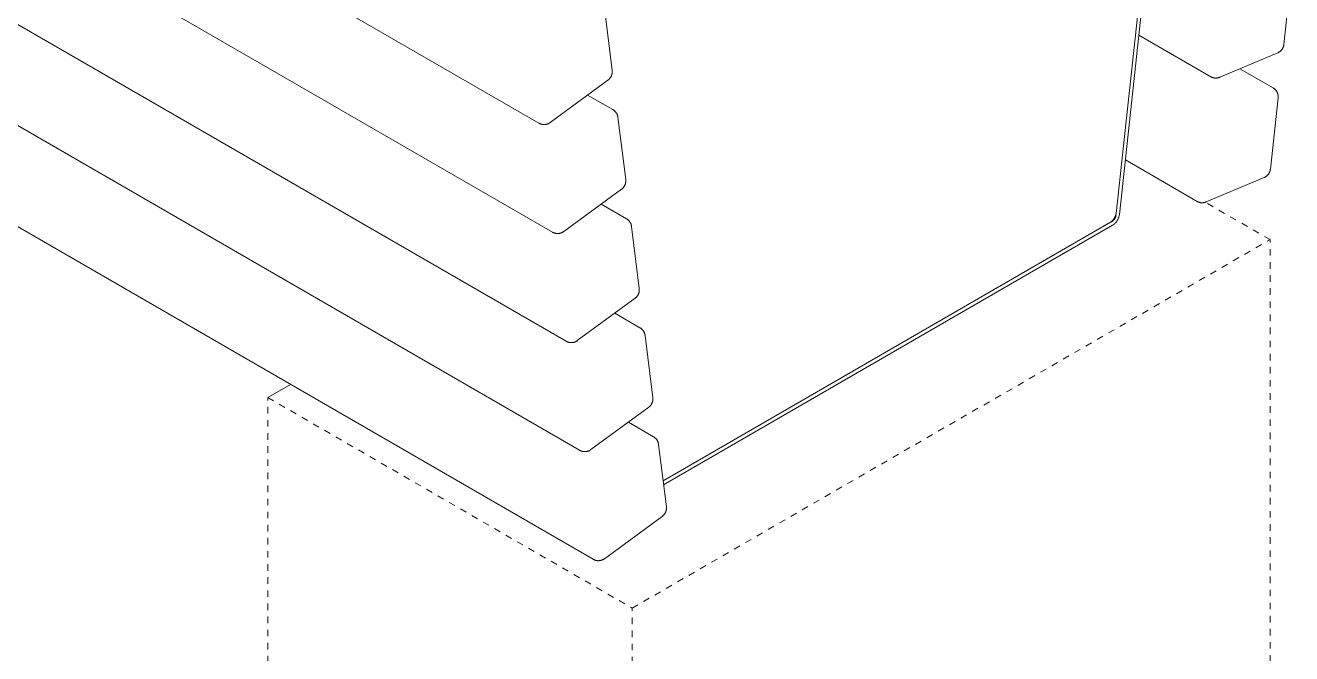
# Model space of a CAD drawing. Header units: inches. Extents: x -5 to 144, y -3 to 70.
# Drawn here: x 123.59 to 142.94, y 32.21 to 41.8 of the extents above; entities that cross this region are included whole.
import ezdxf

# ---------------------------------------------------------------- set-up
doc = ezdxf.new("R2010")
doc.units = ezdxf.units.IN
doc.linetypes.add('HIDDEN', pattern=[1.905, 1.27, -0.635])
doc.layers.add('ZANO_R', color=7, linetype='Continuous', lineweight=0)
doc.layers.add('ZANO_R_przerywana', color=250, linetype='HIDDEN', lineweight=0)

msp = doc.modelspace()

# ---------------------------------------------------------------- linework, layer by layer
at = {"layer": 'ZANO_R'}
for p, q in [((131.43814, 40.30412), (103.82198, 56.24832)), ((131.6454, 38.63961), (104.02925, 54.58381)), ((131.85266, 36.97511), (104.23651, 52.9193)), ((140.25453, 38.92364), (141.64271, 51.67487)), ((141.69891, 51.70732), (140.30585, 38.91127)), ((132.05993, 35.3106), (104.44377, 51.25479)), ((132.26719, 33.64609), (104.65104, 49.59029)), ((142.93712, 42.59357), (142.81869, 41.50566)), ((132.43765, 42.05763), (132.55609, 41.10648)), ((141.70046, 41.01332), (140.60363, 41.64657)), ((142.76041, 41.39966), (142.75614, 41.39636)), ((142.76457, 41.4031), (142.76041, 41.39966)), ((142.76861, 41.40668), (142.76457, 41.4031)), ((142.77252, 41.4104), (142.76861, 41.40668)), ((142.77631, 41.41425), (142.77252, 41.4104)), ((142.77996, 41.41822), (142.77631, 41.41425)), ((142.78347, 41.42232), (142.77996, 41.41822)), ((142.78684, 41.42654), (142.78347, 41.42232)), ((142.79006, 41.43087), (142.78684, 41.42654)), ((142.79313, 41.43531), (142.79006, 41.43087)), ((142.79605, 41.43985), (142.79313, 41.43531)), ((142.79881, 41.44449), (142.79605, 41.43985)), ((142.80141, 41.44922), (142.79881, 41.44449)), ((142.80385, 41.45403), (142.80141, 41.44922)), ((142.80612, 41.45893), (142.80385, 41.45403)), ((142.80822, 41.4639), (142.80612, 41.45893)), ((142.81015, 41.46895), (142.80822, 41.4639)), ((142.81191, 41.47405), (142.81015, 41.46895)), ((142.81349, 41.47921), (142.81191, 41.47405)), ((142.81489, 41.48442), (142.81349, 41.47921)), ((142.81611, 41.48968), (142.81489, 41.48442)), ((142.81715, 41.49498), (142.81611, 41.48968)), ((142.81801, 41.50031), (142.81715, 41.49498)), ((142.81869, 41.50566), (142.81801, 41.50031)), ((142.72342, 41.37764), (141.84048, 41.00464)), ((142.72835, 41.37983), (142.72342, 41.37764)), ((142.73321, 41.38218), (142.72835, 41.37983)), ((142.73799, 41.3847), (142.73321, 41.38218)), ((142.74267, 41.38738), (142.73799, 41.3847)), ((142.74726, 41.39022), (142.74267, 41.38738)), ((142.75175, 41.39321), (142.74726, 41.39022)), ((142.75614, 41.39636), (142.75175, 41.39321)), ((132.53853, 41.01248), (132.53589, 41.00777)), ((132.541, 41.01727), (132.53853, 41.01248)), ((132.54331, 41.02215), (132.541, 41.01727)), ((132.54545, 41.02711), (132.54331, 41.02215)), ((132.54742, 41.03214), (132.54545, 41.02711)), ((132.54921, 41.03723), (132.54742, 41.03214)), ((132.55083, 41.04238), (132.54921, 41.03723)), ((132.55227, 41.04758), (132.55083, 41.04238)), ((132.55354, 41.05283), (132.55227, 41.04758)), ((132.55462, 41.05812), (132.55354, 41.05283)), ((132.55552, 41.06344), (132.55462, 41.05812)), ((132.55623, 41.06879), (132.55552, 41.06344)), ((132.55609, 41.10648), (132.55666, 41.10112)), ((132.55677, 41.07416), (132.55623, 41.06879)), ((132.55666, 41.10112), (132.55705, 41.09573)), ((132.55712, 41.07955), (132.55677, 41.07416)), ((132.55705, 41.09573), (132.55726, 41.09034)), ((132.55728, 41.08494), (132.55712, 41.07955)), ((132.55726, 41.09034), (132.55728, 41.08494)), ((141.70517, 41.01071), (141.70046, 41.01332)), ((142.14762, 41.13439), (142.65205, 40.84316)), ((132.49285, 40.95997), (131.60992, 40.31345)), ((132.49715, 40.96323), (132.49285, 40.95997)), ((132.50134, 40.96664), (132.49715, 40.96323)), ((132.5054, 40.97019), (132.50134, 40.96664)), ((132.50935, 40.97388), (132.5054, 40.97019)), ((132.51316, 40.9777), (132.50935, 40.97388)), ((132.51684, 40.98165), (132.51316, 40.9777)), ((132.52038, 40.98572), (132.51684, 40.98165)), ((132.52378, 40.98991), (132.52038, 40.98572)), ((132.52704, 40.99422), (132.52378, 40.98991)), ((132.53014, 40.99863), (132.52704, 40.99422)), ((132.5331, 41.00315), (132.53014, 40.99863)), ((132.53589, 41.00777), (132.5331, 41.00315)), ((141.70996, 41.00826), (141.70517, 41.01071)), ((141.71484, 41.00597), (141.70996, 41.00826)), ((141.71979, 41.00386), (141.71484, 41.00597)), ((141.72481, 41.00191), (141.71979, 41.00386)), ((141.7299, 41.00014), (141.72481, 41.00191)), ((141.73504, 40.99854), (141.7299, 41.00014)), ((141.74023, 40.99712), (141.73504, 40.99854)), ((141.74547, 40.99588), (141.74023, 40.99712)), ((141.75075, 40.99481), (141.74547, 40.99588)), ((141.75606, 40.99393), (141.75075, 40.99481)), ((141.7614, 40.99323), (141.75606, 40.99393)), ((141.76676, 40.99271), (141.7614, 40.99323)), ((141.77214, 40.99238), (141.76676, 40.99271)), ((141.77752, 40.99223), (141.77214, 40.99238)), ((141.78291, 40.99227), (141.77752, 40.99223)), ((141.78829, 40.99248), (141.78291, 40.99227)), ((141.79366, 40.99289), (141.78829, 40.99248)), ((141.79901, 40.99347), (141.79366, 40.99289)), ((141.80434, 40.99424), (141.79901, 40.99347)), ((141.80964, 40.99519), (141.80434, 40.99424)), ((141.8149, 40.99632), (141.80964, 40.99519)), ((141.82013, 40.99763), (141.8149, 40.99632)), ((141.8253, 40.99912), (141.82013, 40.99763)), ((141.83042, 41.00079), (141.8253, 40.99912)), ((141.83549, 41.00263), (141.83042, 41.00079)), ((141.84048, 41.00464), (141.83549, 41.00263)), ((142.65205, 40.84316), (142.65663, 40.84041)), ((142.65663, 40.84041), (142.66113, 40.8375)), ((142.66113, 40.8375), (142.66552, 40.83444)), ((142.66552, 40.83444), (142.6698, 40.83123)), ((142.6698, 40.83123), (142.67398, 40.82788)), ((142.67398, 40.82788), (142.67803, 40.82439)), ((142.67803, 40.82439), (142.68197, 40.82076)), ((142.68197, 40.82076), (142.68578, 40.817)), ((132.18215, 40.73246), (132.56738, 40.51005)), ((142.72986, 40.68973), (142.61142, 39.60183)), ((142.68578, 40.817), (142.68946, 40.81312)), ((142.68946, 40.81312), (142.69301, 40.80911)), ((142.69301, 40.80911), (142.69642, 40.80498)), ((142.69642, 40.80498), (142.69968, 40.80074)), ((142.69968, 40.80074), (142.7028, 40.79639)), ((142.7028, 40.79639), (142.70577, 40.79194)), ((142.70577, 40.79194), (142.70859, 40.78739)), ((142.70859, 40.78739), (142.71125, 40.78274)), ((142.71125, 40.78274), (142.71375, 40.77801)), ((142.71375, 40.77801), (142.71609, 40.7732)), ((142.71609, 40.7732), (142.71827, 40.76831)), ((142.71827, 40.76831), (142.72028, 40.76335)), ((142.72028, 40.76335), (142.72211, 40.75832)), ((142.72211, 40.75832), (142.72378, 40.75323)), ((142.72378, 40.75323), (142.72527, 40.74809)), ((142.72527, 40.74809), (142.72659, 40.7429)), ((142.72659, 40.7429), (142.72773, 40.73767)), ((142.72773, 40.73767), (142.72869, 40.73241)), ((142.72869, 40.73241), (142.72947, 40.72711)), ((142.72947, 40.72711), (142.73007, 40.72179)), ((142.73035, 40.69506), (142.72986, 40.68973)), ((142.73007, 40.72179), (142.73049, 40.71646)), ((142.73066, 40.70041), (142.73035, 40.69506)), ((142.73049, 40.71646), (142.73073, 40.71111)), ((142.73078, 40.70576), (142.73066, 40.70041)), ((142.73073, 40.71111), (142.73078, 40.70576)), ((132.56738, 40.51005), (132.572, 40.50728)), ((132.572, 40.50728), (132.57652, 40.50435)), ((132.57652, 40.50435), (132.58093, 40.50127)), ((132.58093, 40.50127), (132.58524, 40.49804)), ((132.58524, 40.49804), (132.58944, 40.49466)), ((132.58944, 40.49466), (132.59352, 40.49114)), ((132.59352, 40.49114), (132.59747, 40.48749)), ((132.59747, 40.48749), (132.6013, 40.4837)), ((132.6013, 40.4837), (132.605, 40.47979)), ((132.605, 40.47979), (132.60856, 40.47575)), ((132.60856, 40.47575), (132.61198, 40.47159)), ((132.61198, 40.47159), (132.61525, 40.46731)), ((132.61525, 40.46731), (132.61838, 40.46293)), ((132.61838, 40.46293), (132.62136, 40.45844)), ((132.62136, 40.45844), (132.62418, 40.45385)), ((132.62418, 40.45385), (132.62684, 40.44917)), ((132.62684, 40.44917), (132.62934, 40.4444)), ((132.62934, 40.4444), (132.63168, 40.43955)), ((132.63168, 40.43955), (132.63385, 40.43462)), ((132.63385, 40.43462), (132.63584, 40.42962)), ((131.44282, 40.30153), (131.43814, 40.30412)), ((131.44758, 40.29909), (131.44282, 40.30153)), ((131.45243, 40.29682), (131.44758, 40.29909)), ((131.45735, 40.29471), (131.45243, 40.29682)), ((131.46234, 40.29277), (131.45735, 40.29471)), ((131.46739, 40.291), (131.46234, 40.29277)), ((131.4725, 40.28941), (131.46739, 40.291)), ((131.47766, 40.28799), (131.4725, 40.28941)), ((131.48287, 40.28674), (131.47766, 40.28799)), ((131.48811, 40.28567), (131.48287, 40.28674)), ((131.49339, 40.28479), (131.48811, 40.28567)), ((131.49869, 40.28408), (131.49339, 40.28479)), ((131.50402, 40.28355), (131.49869, 40.28408)), ((131.50936, 40.2832), (131.50402, 40.28355)), ((131.51471, 40.28304), (131.50936, 40.2832)), ((131.52006, 40.28306), (131.51471, 40.28304)), ((131.52541, 40.28326), (131.52006, 40.28306)), ((131.53075, 40.28364), (131.52541, 40.28326)), ((131.53607, 40.2842), (131.53075, 40.28364)), ((131.54137, 40.28494), (131.53607, 40.2842)), ((131.54665, 40.28586), (131.54137, 40.28494)), ((131.55188, 40.28696), (131.54665, 40.28586)), ((131.55708, 40.28824), (131.55188, 40.28696)), ((131.56223, 40.2897), (131.55708, 40.28824)), ((131.56733, 40.29132), (131.56223, 40.2897)), ((131.57237, 40.29313), (131.56733, 40.29132)), ((131.57735, 40.2951), (131.57237, 40.29313)), ((131.58226, 40.29724), (131.57735, 40.2951)), ((131.58709, 40.29954), (131.58226, 40.29724)), ((131.59184, 40.30201), (131.58709, 40.29954)), ((131.5965, 40.30463), (131.59184, 40.30201)), ((131.60107, 40.30742), (131.5965, 40.30463)), ((131.60554, 40.31036), (131.60107, 40.30742)), ((131.60992, 40.31345), (131.60554, 40.31036)), ((132.63584, 40.42962), (132.63767, 40.42456)), ((132.63767, 40.42456), (132.63932, 40.41943)), ((132.63932, 40.41943), (132.6408, 40.41425)), ((132.6408, 40.41425), (132.6421, 40.40903)), ((132.6421, 40.40903), (132.64322, 40.40376)), ((132.64322, 40.40376), (132.64416, 40.39846)), ((132.64416, 40.39846), (132.64491, 40.39312)), ((132.64491, 40.39312), (132.76335, 39.44198)), ((141.49319, 39.10949), (140.39637, 39.74274)), ((142.51615, 39.47381), (141.63322, 39.1008)), ((142.52109, 39.47599), (142.51615, 39.47381)), ((142.52595, 39.47835), (142.52109, 39.47599)), ((142.53072, 39.48086), (142.52595, 39.47835)), ((142.53541, 39.48354), (142.53072, 39.48086)), ((142.54, 39.48638), (142.53541, 39.48354)), ((142.54449, 39.48938), (142.54, 39.48638)), ((142.54887, 39.49253), (142.54449, 39.48938)), ((142.55315, 39.49582), (142.54887, 39.49253)), ((142.55731, 39.49926), (142.55315, 39.49582)), ((142.56135, 39.50284), (142.55731, 39.49926)), ((142.56526, 39.50656), (142.56135, 39.50284)), ((142.56905, 39.51041), (142.56526, 39.50656)), ((142.5727, 39.51439), (142.56905, 39.51041)), ((142.57621, 39.51849), (142.5727, 39.51439)), ((142.57958, 39.52271), (142.57621, 39.51849)), ((142.5828, 39.52704), (142.57958, 39.52271)), ((142.58587, 39.53147), (142.5828, 39.52704)), ((142.58879, 39.53602), (142.58587, 39.53147)), ((142.59155, 39.54065), (142.58879, 39.53602)), ((142.59415, 39.54538), (142.59155, 39.54065)), ((142.59659, 39.5502), (142.59415, 39.54538)), ((142.59886, 39.5551), (142.59659, 39.5502)), ((142.60096, 39.56007), (142.59886, 39.5551)), ((142.60289, 39.56511), (142.60096, 39.56007)), ((142.60464, 39.57022), (142.60289, 39.56511)), ((142.60622, 39.57538), (142.60464, 39.57022)), ((142.60763, 39.58059), (142.60622, 39.57538)), ((142.60885, 39.58585), (142.60763, 39.58059)), ((142.60989, 39.59114), (142.60885, 39.58585)), ((142.61075, 39.59647), (142.60989, 39.59114)), ((142.61142, 39.60183), (142.61075, 39.59647)), ((132.70011, 39.29546), (131.81718, 38.64894)), ((132.70441, 39.29872), (132.70011, 39.29546)), ((132.7086, 39.30213), (132.70441, 39.29872)), ((132.71267, 39.30568), (132.7086, 39.30213)), ((132.71661, 39.30937), (132.71267, 39.30568)), ((132.72042, 39.31319), (132.71661, 39.30937)), ((132.7241, 39.31714), (132.72042, 39.31319)), ((132.72765, 39.32121), (132.7241, 39.31714)), ((132.73105, 39.3254), (132.72765, 39.32121)), ((132.7343, 39.32971), (132.73105, 39.3254)), ((132.73741, 39.33412), (132.7343, 39.32971)), ((132.74036, 39.33864), (132.73741, 39.33412)), ((132.74316, 39.34326), (132.74036, 39.33864)), ((132.74579, 39.34797), (132.74316, 39.34326)), ((132.74827, 39.35277), (132.74579, 39.34797)), ((132.75058, 39.35765), (132.74827, 39.35277)), ((132.75271, 39.3626), (132.75058, 39.35765)), ((132.75468, 39.36763), (132.75271, 39.3626)), ((132.75648, 39.37272), (132.75468, 39.36763)), ((132.7581, 39.37787), (132.75648, 39.37272)), ((132.75954, 39.38307), (132.7581, 39.37787)), ((132.7608, 39.38832), (132.75954, 39.38307)), ((132.76188, 39.39361), (132.7608, 39.38832)), ((132.76278, 39.39893), (132.76188, 39.39361)), ((132.7635, 39.40428), (132.76278, 39.39893)), ((132.76335, 39.44198), (132.76393, 39.43661)), ((132.76403, 39.40965), (132.7635, 39.40428)), ((132.76393, 39.43661), (132.76432, 39.43123)), ((132.76438, 39.41504), (132.76403, 39.40965)), ((132.76432, 39.43123), (132.76452, 39.42583)), ((132.76454, 39.42043), (132.76438, 39.41504)), ((132.76452, 39.42583), (132.76454, 39.42043)), ((141.4979, 39.10687), (141.49319, 39.10949)), ((141.5027, 39.10442), (141.4979, 39.10687)), ((141.50757, 39.10214), (141.5027, 39.10442)), ((141.51253, 39.10002), (141.50757, 39.10214)), ((141.51755, 39.09808), (141.51253, 39.10002)), ((141.52263, 39.0963), (141.51755, 39.09808)), ((141.52777, 39.09471), (141.52263, 39.0963)), ((141.53297, 39.09328), (141.52777, 39.09471)), ((141.53821, 39.09204), (141.53297, 39.09328)), ((141.54349, 39.09098), (141.53821, 39.09204)), ((141.5488, 39.0901), (141.54349, 39.09098)), ((141.55414, 39.0894), (141.5488, 39.0901)), ((141.5595, 39.08888), (141.55414, 39.0894)), ((141.56487, 39.08855), (141.5595, 39.08888)), ((141.57026, 39.0884), (141.56487, 39.08855)), ((141.57564, 39.08843), (141.57026, 39.0884)), ((141.58102, 39.08865), (141.57564, 39.08843)), ((141.58639, 39.08905), (141.58102, 39.08865)), ((141.59175, 39.08964), (141.58639, 39.08905)), ((141.59708, 39.09041), (141.59175, 39.08964)), ((141.60238, 39.09136), (141.59708, 39.09041)), ((141.60764, 39.09249), (141.60238, 39.09136)), ((141.61286, 39.0938), (141.60764, 39.09249)), ((141.61804, 39.09529), (141.61286, 39.0938)), ((141.62316, 39.09695), (141.61804, 39.09529)), ((141.62822, 39.09879), (141.62316, 39.09695)), ((141.63322, 39.1008), (141.62822, 39.09879)), ((132.38942, 39.06795), (132.77464, 38.84554)), ((140.24331, 38.88033), (140.24554, 38.88633)), ((140.24554, 38.88633), (140.24757, 38.89241)), ((140.24757, 38.89241), (140.24939, 38.89855)), ((140.25009, 38.88416), (140.24938, 38.88038)), ((140.24939, 38.89855), (140.251, 38.90476)), ((140.25066, 38.88796), (140.25009, 38.88416)), ((140.25066, 38.88796), (140.25432, 38.92152)), ((140.251, 38.90476), (140.25239, 38.91101)), ((140.25239, 38.91101), (140.25357, 38.9173)), ((140.25357, 38.9173), (140.25453, 38.92364)), ((140.29934, 38.8795), (140.30137, 38.88735)), ((140.30137, 38.88735), (140.30314, 38.89527)), ((140.30314, 38.89527), (140.30463, 38.90325)), ((140.30463, 38.90325), (140.30585, 38.91127)), ((132.77464, 38.84554), (132.77926, 38.84277)), ((132.77926, 38.84277), (132.78378, 38.83984)), ((132.78378, 38.83984), (132.7882, 38.83676)), ((132.7882, 38.83676), (132.79251, 38.83353)), ((132.79251, 38.83353), (132.7967, 38.83015)), ((132.7967, 38.83015), (132.80078, 38.82664)), ((132.80078, 38.82664), (132.80474, 38.82298)), ((132.80474, 38.82298), (132.80856, 38.81919)), ((132.80856, 38.81919), (132.81226, 38.81528)), ((132.81226, 38.81528), (132.81582, 38.81124)), ((132.81582, 38.81124), (132.81924, 38.80708)), ((132.81924, 38.80708), (132.82252, 38.8028)), ((132.82252, 38.8028), (132.82564, 38.79842)), ((132.82564, 38.79842), (132.82862, 38.79393)), ((132.82862, 38.79393), (132.83144, 38.78935)), ((132.83144, 38.78935), (132.8341, 38.78466)), ((132.8341, 38.78466), (132.8366, 38.7799)), ((132.8366, 38.7799), (132.83894, 38.77504)), ((132.83894, 38.77504), (132.84111, 38.77011)), ((132.84111, 38.77011), (132.84311, 38.76511)), ((132.84311, 38.76511), (132.84493, 38.76005)), ((132.84493, 38.76005), (132.84659, 38.75492)), ((132.84659, 38.75492), (132.84806, 38.74975)), ((132.84806, 38.74975), (132.84936, 38.74452)), ((132.84936, 38.74452), (132.85048, 38.73925)), ((132.85048, 38.73925), (132.85142, 38.73395)), ((132.85142, 38.73395), (132.85218, 38.72862)), ((132.85218, 38.72862), (132.97061, 37.77747)), ((133.33571, 34.84544), (140.17176, 38.79223)), ((140.201, 38.74483), (133.34318, 34.78546)), ((140.17176, 38.79223), (140.17705, 38.79583)), ((140.201, 38.80912), (140.17349, 38.79323)), ((140.17705, 38.79583), (140.18222, 38.79962)), ((140.18222, 38.79962), (140.18726, 38.80357)), ((140.18726, 38.80357), (140.19216, 38.8077)), ((140.19216, 38.8077), (140.19691, 38.812)), ((140.19691, 38.812), (140.20152, 38.81645)), ((140.20418, 38.81128), (140.201, 38.80912)), ((140.201, 38.74483), (140.20771, 38.74939)), ((140.20152, 38.81645), (140.20597, 38.82106)), ((140.20728, 38.81355), (140.20418, 38.81128)), ((140.20597, 38.82106), (140.21026, 38.82582)), ((140.2103, 38.81592), (140.20728, 38.81355)), ((140.20771, 38.74939), (140.21426, 38.75418)), ((140.21026, 38.82582), (140.21438, 38.83072)), ((140.21324, 38.8184), (140.2103, 38.81592)), ((140.21609, 38.82097), (140.21324, 38.8184)), ((140.21426, 38.75418), (140.22064, 38.75919)), ((140.21438, 38.83072), (140.21833, 38.83576)), ((140.21886, 38.82365), (140.21609, 38.82097)), ((140.21833, 38.83576), (140.22211, 38.84093)), ((140.22153, 38.82641), (140.21886, 38.82365)), ((140.22064, 38.75919), (140.22684, 38.76442)), ((140.2241, 38.82927), (140.22153, 38.82641)), ((140.22211, 38.84093), (140.22571, 38.84623)), ((140.22657, 38.83221), (140.2241, 38.82927)), ((140.22571, 38.84623), (140.22912, 38.85165)), ((140.22895, 38.83523), (140.22657, 38.83221)), ((140.22684, 38.76442), (140.23287, 38.76986)), ((140.23121, 38.83834), (140.22895, 38.83523)), ((140.22912, 38.85165), (140.23235, 38.85719)), ((140.23337, 38.84152), (140.23121, 38.83834)), ((140.23235, 38.85719), (140.23539, 38.86283)), ((140.23287, 38.76986), (140.2387, 38.7755)), ((140.23542, 38.84477), (140.23337, 38.84152)), ((140.23539, 38.86283), (140.23823, 38.86857)), ((140.23736, 38.84809), (140.23542, 38.84477)), ((140.23918, 38.85147), (140.23736, 38.84809)), ((140.23823, 38.86857), (140.24087, 38.87441)), ((140.2387, 38.7755), (140.24434, 38.78134)), ((140.24088, 38.85492), (140.23918, 38.85147)), ((140.24087, 38.87441), (140.24331, 38.88033)), ((140.24247, 38.85842), (140.24088, 38.85492)), ((140.24393, 38.86198), (140.24247, 38.85842)), ((140.24527, 38.86558), (140.24393, 38.86198)), ((140.24434, 38.78134), (140.24977, 38.78736)), ((140.24649, 38.86922), (140.24527, 38.86558)), ((140.24758, 38.87291), (140.24649, 38.86922)), ((140.24854, 38.87663), (140.24758, 38.87291)), ((140.24938, 38.88038), (140.24854, 38.87663)), ((140.24977, 38.78736), (140.25499, 38.79357)), ((140.25499, 38.79357), (140.26, 38.79996)), ((140.26, 38.79996), (140.26478, 38.80651)), ((140.26478, 38.80651), (140.26934, 38.81323)), ((140.26934, 38.81323), (140.27367, 38.82009)), ((140.27367, 38.82009), (140.27775, 38.8271)), ((140.27775, 38.8271), (140.2816, 38.83425)), ((140.2816, 38.83425), (140.28519, 38.84152)), ((140.28519, 38.84152), (140.28854, 38.84891)), ((140.28854, 38.84891), (140.29163, 38.85642)), ((140.29163, 38.85642), (140.29446, 38.86402)), ((140.29446, 38.86402), (140.29703, 38.87172)), ((140.29703, 38.87172), (140.29934, 38.8795)), ((131.65008, 38.63702), (131.6454, 38.63961)), ((131.65485, 38.63458), (131.65008, 38.63702)), ((131.65969, 38.63231), (131.65485, 38.63458)), ((131.66461, 38.6302), (131.65969, 38.63231)), ((131.6696, 38.62826), (131.66461, 38.6302)), ((131.67465, 38.62649), (131.6696, 38.62826)), ((131.67976, 38.6249), (131.67465, 38.62649)), ((131.68492, 38.62348), (131.67976, 38.6249)), ((131.69013, 38.62223), (131.68492, 38.62348)), ((131.69537, 38.62117), (131.69013, 38.62223)), ((131.70065, 38.62028), (131.69537, 38.62117)), ((131.70596, 38.61957), (131.70065, 38.62028)), ((131.71128, 38.61904), (131.70596, 38.61957)), ((131.71662, 38.6187), (131.71128, 38.61904)), ((131.72197, 38.61853), (131.71662, 38.6187)), ((131.72733, 38.61855), (131.72197, 38.61853)), ((131.73268, 38.61875), (131.72733, 38.61855)), ((131.73801, 38.61913), (131.73268, 38.61875)), ((131.74334, 38.61969), (131.73801, 38.61913)), ((131.74864, 38.62043), (131.74334, 38.61969)), ((131.75391, 38.62136), (131.74864, 38.62043)), ((131.75915, 38.62246), (131.75391, 38.62136)), ((131.76435, 38.62373), (131.75915, 38.62246)), ((131.7695, 38.62519), (131.76435, 38.62373)), ((131.7746, 38.62682), (131.7695, 38.62519)), ((131.77964, 38.62862), (131.7746, 38.62682)), ((131.78461, 38.63059), (131.77964, 38.62862)), ((131.78952, 38.63273), (131.78461, 38.63059)), ((131.79435, 38.63503), (131.78952, 38.63273)), ((131.7991, 38.6375), (131.79435, 38.63503)), ((131.80376, 38.64013), (131.7991, 38.6375)), ((131.80833, 38.64291), (131.80376, 38.64013)), ((131.81281, 38.64585), (131.80833, 38.64291)), ((131.81718, 38.64894), (131.81281, 38.64585)), ((132.96806, 37.72381), (132.9668, 37.71856)), ((132.96914, 37.7291), (132.96806, 37.72381)), ((132.97004, 37.73442), (132.96914, 37.7291)), ((132.97076, 37.73977), (132.97004, 37.73442)), ((132.97061, 37.77747), (132.97119, 37.7721)), ((132.97129, 37.74514), (132.97076, 37.73977)), ((132.97119, 37.7721), (132.97158, 37.76672)), ((132.97164, 37.75053), (132.97129, 37.74514)), ((132.97158, 37.76672), (132.97179, 37.76133)), ((132.97181, 37.75593), (132.97164, 37.75053)), ((132.97179, 37.76133), (132.97181, 37.75593)), ((132.90738, 37.63095), (132.02444, 36.98443)), ((132.91168, 37.63422), (132.90738, 37.63095)), ((132.91586, 37.63762), (132.91168, 37.63422)), ((132.91993, 37.64117), (132.91586, 37.63762)), ((132.92387, 37.64486), (132.91993, 37.64117)), ((132.92769, 37.64868), (132.92387, 37.64486)), ((132.93137, 37.65263), (132.92769, 37.64868)), ((132.93491, 37.6567), (132.93137, 37.65263)), ((132.93831, 37.66089), (132.93491, 37.6567)), ((132.94157, 37.6652), (132.93831, 37.66089)), ((132.94467, 37.66962), (132.94157, 37.6652)), ((132.94762, 37.67413), (132.94467, 37.66962)), ((132.95042, 37.67875), (132.94762, 37.67413)), ((132.95306, 37.68346), (132.95042, 37.67875)), ((132.95553, 37.68826), (132.95306, 37.68346)), ((132.95784, 37.69314), (132.95553, 37.68826)), ((132.95998, 37.6981), (132.95784, 37.69314)), ((132.96195, 37.70312), (132.95998, 37.6981)), ((132.96374, 37.70821), (132.96195, 37.70312)), ((132.96536, 37.71336), (132.96374, 37.70821)), ((132.9668, 37.71856), (132.96536, 37.71336)), ((132.59668, 37.40344), (132.98191, 37.18103)), ((132.98191, 37.18103), (132.98652, 37.17826)), ((132.98652, 37.17826), (132.99104, 37.17533)), ((132.99104, 37.17533), (132.99546, 37.17225)), ((132.99546, 37.17225), (132.99977, 37.16902)), ((132.99977, 37.16902), (133.00397, 37.16565)), ((133.00397, 37.16565), (133.00804, 37.16213)), ((133.00804, 37.16213), (133.012, 37.15847)), ((133.012, 37.15847), (133.01583, 37.15469)), ((133.01583, 37.15469), (133.01952, 37.15077)), ((133.01952, 37.15077), (133.02308, 37.14673)), ((133.02308, 37.14673), (133.0265, 37.14257)), ((133.0265, 37.14257), (133.02978, 37.1383)), ((131.85734, 36.97251), (131.85266, 36.97511)), ((131.86211, 36.97007), (131.85734, 36.97251)), ((131.86696, 36.9678), (131.86211, 36.97007)), ((131.87188, 36.96569), (131.86696, 36.9678)), ((131.87687, 36.96375), (131.87188, 36.96569)), ((131.88192, 36.96199), (131.87687, 36.96375)), ((131.88703, 36.96039), (131.88192, 36.96199)), ((131.89219, 36.95897), (131.88703, 36.96039)), ((131.89739, 36.95773), (131.89219, 36.95897)), ((131.90264, 36.95666), (131.89739, 36.95773)), ((131.90792, 36.95577), (131.90264, 36.95666)), ((131.91322, 36.95506), (131.90792, 36.95577)), ((131.91855, 36.95453), (131.91322, 36.95506)), ((131.92389, 36.95419), (131.91855, 36.95453)), ((131.92924, 36.95402), (131.92389, 36.95419)), ((131.93459, 36.95404), (131.92924, 36.95402)), ((131.93994, 36.95424), (131.93459, 36.95404)), ((131.94528, 36.95462), (131.93994, 36.95424)), ((131.9506, 36.95518), (131.94528, 36.95462)), ((131.9559, 36.95593), (131.9506, 36.95518)), ((131.96117, 36.95685), (131.9559, 36.95593)), ((131.96641, 36.95795), (131.96117, 36.95685)), ((131.97161, 36.95923), (131.96641, 36.95795)), ((131.97676, 36.96068), (131.97161, 36.95923)), ((131.98186, 36.96231), (131.97676, 36.96068)), ((131.9869, 36.96411), (131.98186, 36.96231)), ((131.99188, 36.96608), (131.9869, 36.96411)), ((131.99678, 36.96822), (131.99188, 36.96608)), ((132.00161, 36.97053), (131.99678, 36.96822)), ((132.00636, 36.97299), (132.00161, 36.97053)), ((132.01103, 36.97562), (132.00636, 36.97299)), ((132.0156, 36.9784), (132.01103, 36.97562)), ((132.02007, 36.98134), (132.0156, 36.9784)), ((132.02444, 36.98443), (132.02007, 36.98134)), ((133.02978, 37.1383), (133.03291, 37.13391)), ((133.03291, 37.13391), (133.03588, 37.12943)), ((133.03588, 37.12943), (133.0387, 37.12484)), ((133.0387, 37.12484), (133.04137, 37.12016)), ((133.04137, 37.12016), (133.04387, 37.11539)), ((133.04387, 37.11539), (133.0462, 37.11054)), ((133.0462, 37.11054), (133.04837, 37.10561)), ((133.04837, 37.10561), (133.05037, 37.10061)), ((133.05037, 37.10061), (133.0522, 37.09554)), ((133.0522, 37.09554), (133.05385, 37.09042)), ((133.05385, 37.09042), (133.05533, 37.08524)), ((133.05533, 37.08524), (133.05663, 37.08001)), ((133.05663, 37.08001), (133.05775, 37.07474)), ((133.05775, 37.07474), (133.05868, 37.06944)), ((133.05868, 37.06944), (133.05944, 37.06411)), ((133.05944, 37.06411), (133.17788, 36.11296)), ((127.64263, 36.31608), (127.29489, 36.11531)), ((133.13495, 35.98417), (133.13114, 35.98035)), ((133.13863, 35.98812), (133.13495, 35.98417)), ((133.14217, 35.9922), (133.13863, 35.98812)), ((133.14557, 35.99639), (133.14217, 35.9922)), ((133.14883, 36.00069), (133.14557, 35.99639)), ((133.15194, 36.00511), (133.14883, 36.00069)), ((133.15489, 36.00963), (133.15194, 36.00511)), ((133.15768, 36.01424), (133.15489, 36.00963)), ((133.16032, 36.01895), (133.15768, 36.01424)), ((133.16279, 36.02375), (133.16032, 36.01895)), ((133.1651, 36.02863), (133.16279, 36.02375)), ((133.16724, 36.03359), (133.1651, 36.02863)), ((133.16921, 36.03861), (133.16724, 36.03359)), ((133.171, 36.04371), (133.16921, 36.03861)), ((133.17262, 36.04885), (133.171, 36.04371)), ((133.17406, 36.05406), (133.17262, 36.04885)), ((133.17533, 36.0593), (133.17406, 36.05406)), ((133.17641, 36.06459), (133.17533, 36.0593)), ((133.17731, 36.06992), (133.17641, 36.06459)), ((133.17802, 36.07527), (133.17731, 36.06992)), ((133.17788, 36.11296), (133.17845, 36.1076)), ((133.17856, 36.08064), (133.17802, 36.07527)), ((133.17845, 36.1076), (133.17884, 36.10221)), ((133.17891, 36.08602), (133.17856, 36.08064)), ((133.17884, 36.10221), (133.17905, 36.09682)), ((133.17907, 36.09142), (133.17891, 36.08602)), ((133.17905, 36.09682), (133.17907, 36.09142)), ((133.11464, 35.96644), (132.23171, 35.31992)), ((133.11894, 35.96971), (133.11464, 35.96644)), ((133.12313, 35.97312), (133.11894, 35.96971)), ((133.12719, 35.97667), (133.12313, 35.97312)), ((133.13114, 35.98035), (133.12719, 35.97667)), ((132.80394, 35.73894), (133.18917, 35.51653)), ((133.18917, 35.51653), (133.19379, 35.51375)), ((133.19379, 35.51375), (133.19831, 35.51083)), ((133.19831, 35.51083), (133.20272, 35.50774)), ((133.20272, 35.50774), (133.20703, 35.50451)), ((133.20703, 35.50451), (133.21123, 35.50114)), ((133.21123, 35.50114), (133.21531, 35.49762)), ((133.21531, 35.49762), (133.21926, 35.49397)), ((133.21926, 35.49397), (133.22309, 35.49018)), ((133.22309, 35.49018), (133.22679, 35.48626)), ((133.22679, 35.48626), (133.23035, 35.48222)), ((133.23035, 35.48222), (133.23377, 35.47806)), ((133.23377, 35.47806), (133.23704, 35.47379)), ((133.23704, 35.47379), (133.24017, 35.46941)), ((133.24017, 35.46941), (133.24315, 35.46492)), ((133.24315, 35.46492), (133.24597, 35.46033)), ((133.24597, 35.46033), (133.24863, 35.45565)), ((133.24863, 35.45565), (133.25113, 35.45088)), ((133.25113, 35.45088), (133.25347, 35.44603)), ((133.25347, 35.44603), (133.25564, 35.4411)), ((133.25564, 35.4411), (133.25763, 35.4361)), ((133.25763, 35.4361), (133.25946, 35.43103)), ((133.25946, 35.43103), (133.26111, 35.42591)), ((133.26111, 35.42591), (133.26259, 35.42073)), ((133.26259, 35.42073), (133.26389, 35.4155)), ((133.26389, 35.4155), (133.26501, 35.41024)), ((133.26501, 35.41024), (133.26595, 35.40493)), ((133.26595, 35.40493), (133.2667, 35.3996)), ((132.06461, 35.308), (132.05993, 35.3106)), ((132.06937, 35.30557), (132.06461, 35.308)), ((132.07422, 35.30329), (132.06937, 35.30557)), ((132.07914, 35.30119), (132.07422, 35.30329)), ((132.08413, 35.29925), (132.07914, 35.30119)), ((132.08918, 35.29748), (132.08413, 35.29925)), ((132.09429, 35.29588), (132.08918, 35.29748)), ((132.09945, 35.29446), (132.09429, 35.29588)), ((132.10466, 35.29322), (132.09945, 35.29446)), ((132.1099, 35.29215), (132.10466, 35.29322)), ((132.11518, 35.29126), (132.1099, 35.29215)), ((132.12048, 35.29056), (132.11518, 35.29126)), ((132.12581, 35.29003), (132.12048, 35.29056)), ((132.13115, 35.28968), (132.12581, 35.29003)), ((132.1365, 35.28952), (132.13115, 35.28968)), ((132.14185, 35.28953), (132.1365, 35.28952)), ((132.1472, 35.28973), (132.14185, 35.28953)), ((132.15254, 35.29011), (132.1472, 35.28973)), ((132.15786, 35.29068), (132.15254, 35.29011)), ((132.16316, 35.29142), (132.15786, 35.29068)), ((132.16844, 35.29234), (132.16316, 35.29142)), ((132.17367, 35.29344), (132.16844, 35.29234)), ((132.17887, 35.29472), (132.17367, 35.29344)), ((132.18402, 35.29617), (132.17887, 35.29472)), ((132.18912, 35.2978), (132.18402, 35.29617)), ((132.19416, 35.2996), (132.18912, 35.2978)), ((132.19914, 35.30157), (132.19416, 35.2996)), ((132.20405, 35.30371), (132.19914, 35.30157)), ((132.20888, 35.30602), (132.20405, 35.30371)), ((132.21363, 35.30849), (132.20888, 35.30602)), ((132.21829, 35.31111), (132.21363, 35.30849)), ((132.22286, 35.3139), (132.21829, 35.31111)), ((132.22733, 35.31683), (132.22286, 35.3139)), ((132.23171, 35.31992), (132.22733, 35.31683)), ((133.2667, 35.3996), (133.38514, 34.44846)), ((133.38514, 34.44846), (133.38572, 34.44309)), ((133.38572, 34.44309), (133.38611, 34.4377)), ((133.38611, 34.4377), (133.38631, 34.43231)), ((133.3219, 34.30194), (132.43897, 33.65542)), ((133.3262, 34.3052), (133.3219, 34.30194)), ((133.33039, 34.30861), (133.3262, 34.3052)), ((133.33446, 34.31216), (133.33039, 34.30861)), ((133.3384, 34.31585), (133.33446, 34.31216)), ((133.34221, 34.31967), (133.3384, 34.31585)), ((133.34589, 34.32362), (133.34221, 34.31967)), ((133.34944, 34.32769), (133.34589, 34.32362)), ((133.35284, 34.33188), (133.34944, 34.32769)), ((133.35609, 34.33619), (133.35284, 34.33188)), ((133.3592, 34.3406), (133.35609, 34.33619)), ((133.36215, 34.34512), (133.3592, 34.3406)), ((133.36495, 34.34974), (133.36215, 34.34512)), ((133.36758, 34.35445), (133.36495, 34.34974)), ((133.37006, 34.35924), (133.36758, 34.35445)), ((133.37237, 34.36412), (133.37006, 34.35924)), ((133.3745, 34.36908), (133.37237, 34.36412)), ((133.37647, 34.37411), (133.3745, 34.36908)), ((133.37827, 34.3792), (133.37647, 34.37411)), ((133.37989, 34.38435), (133.37827, 34.3792)), ((133.38133, 34.38955), (133.37989, 34.38435)), ((133.38259, 34.3948), (133.38133, 34.38955)), ((133.38367, 34.40009), (133.38259, 34.3948)), ((133.38457, 34.40541), (133.38367, 34.40009)), ((133.38529, 34.41076), (133.38457, 34.40541)), ((133.38582, 34.41613), (133.38529, 34.41076)), ((133.38617, 34.42152), (133.38582, 34.41613)), ((133.38633, 34.42691), (133.38617, 34.42152)), ((133.38631, 34.43231), (133.38633, 34.42691)), ((132.27187, 33.6435), (132.26719, 33.64609)), ((132.27664, 33.64106), (132.27187, 33.6435)), ((132.28148, 33.63879), (132.27664, 33.64106)), ((132.2864, 33.63668), (132.28148, 33.63879)), ((132.29139, 33.63474), (132.2864, 33.63668)), ((132.29644, 33.63297), (132.29139, 33.63474)), ((132.30155, 33.63138), (132.29644, 33.63297)), ((132.30671, 33.62996), (132.30155, 33.63138)), ((132.31192, 33.62871), (132.30671, 33.62996)), ((132.31716, 33.62764), (132.31192, 33.62871)), ((132.32244, 33.62676), (132.31716, 33.62764)), ((132.32775, 33.62605), (132.32244, 33.62676)), ((132.33307, 33.62552), (132.32775, 33.62605)), ((132.33841, 33.62517), (132.33307, 33.62552)), ((132.34376, 33.62501), (132.33841, 33.62517)), ((132.34912, 33.62503), (132.34376, 33.62501)), ((132.35447, 33.62523), (132.34912, 33.62503)), ((132.3598, 33.62561), (132.35447, 33.62523)), ((132.36513, 33.62617), (132.3598, 33.62561)), ((132.37043, 33.62691), (132.36513, 33.62617)), ((132.3757, 33.62783), (132.37043, 33.62691)), ((132.38094, 33.62893), (132.3757, 33.62783)), ((132.38614, 33.63021), (132.38094, 33.62893)), ((132.39129, 33.63167), (132.38614, 33.63021)), ((132.39639, 33.6333), (132.39129, 33.63167)), ((132.40143, 33.6351), (132.39639, 33.6333)), ((132.4064, 33.63707), (132.40143, 33.6351)), ((132.41131, 33.63921), (132.4064, 33.63707)), ((132.41614, 33.64151), (132.41131, 33.63921)), ((132.42089, 33.64398), (132.41614, 33.64151)), ((132.42555, 33.64661), (132.42089, 33.64398)), ((132.43012, 33.64939), (132.42555, 33.64661)), ((132.4346, 33.65233), (132.43012, 33.64939)), ((132.43897, 33.65542), (132.4346, 33.65233))]:
    msp.add_line(p, q, dxfattribs=at)
at = {"layer": 'ZANO_R_przerywana', "ltscale": 0.05}
for p, q in [((142.60627, 38.52623), (141.61972, 39.09581)), ((132.86267, 32.90076), (142.60627, 38.52623)), ((142.60627, 28.88256), (142.60627, 38.52623)), ((127.29489, 26.47165), (127.29489, 36.11531)), ((127.29489, 36.11531), (132.86267, 32.90076)), ((132.86267, 23.25709), (132.86267, 32.90076))]:
    msp.add_line(p, q, dxfattribs=at)

doc.saveas('drawing.dxf')
